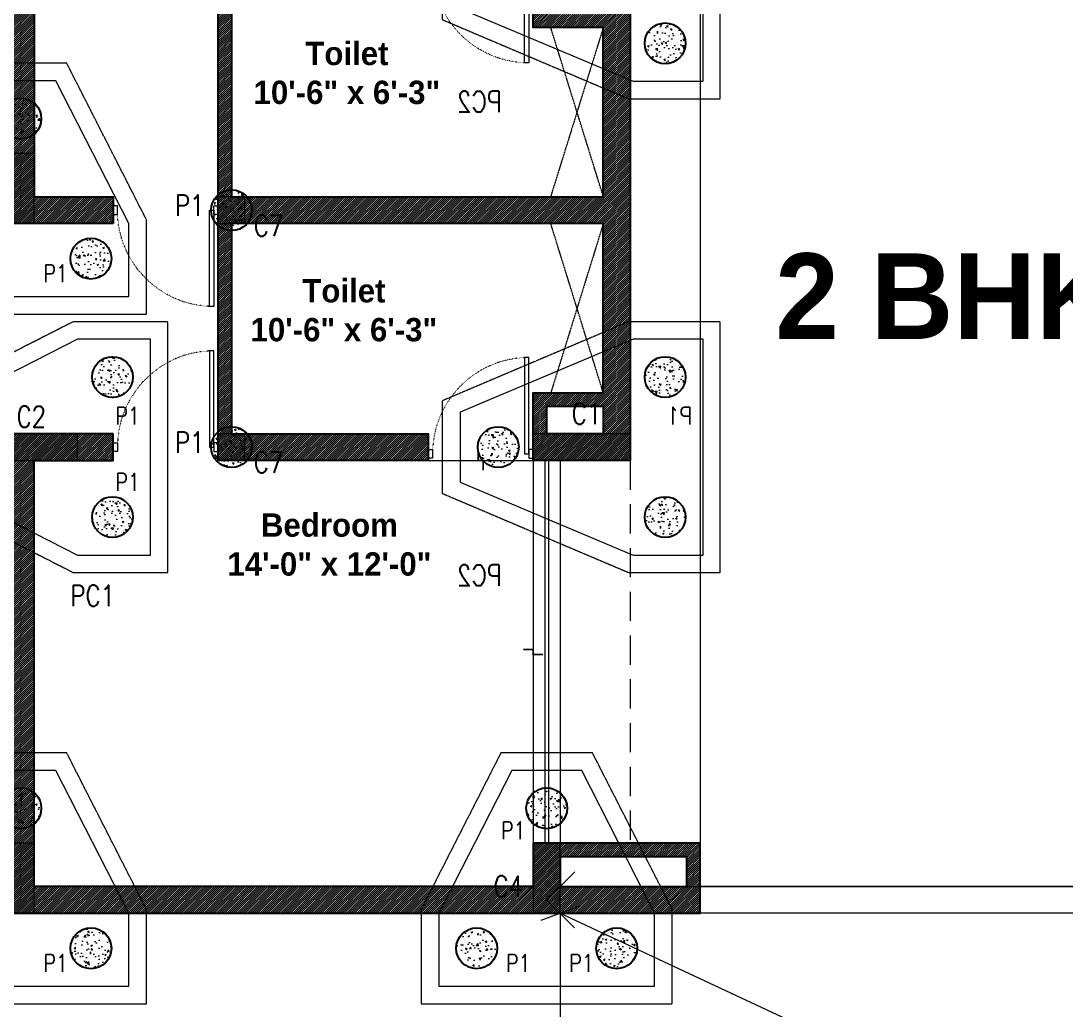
# Model space of a CAD drawing. Header units: metres. Extents: x 5205117 to 5948571, y 646915 to 1143748.
# Drawn here: x 5317197 to 5326152, y 1011531 to 1020008 of the extents above; entities that cross this region are included whole.
import ezdxf

# ---------------------------------------------------------------- set-up
doc = ezdxf.new("R2010")
doc.units = ezdxf.units.M
doc.header["$MEASUREMENT"] = 0
doc.header["$PDMODE"] = 35
doc.header["$PDSIZE"] = 10
for name, pattern in [('DASHED', [0.75, 0.5, -0.25]), ('DOT', [0.25, 0, -0.25]), ('DOT2', [0.125, 0, -0.125]), ('HIDDEN', [0.375, 0.25, -0.125])]:
    doc.linetypes.add(name, pattern=pattern)
doc.layers.get('0').update_dxf_attribs({"color": 1, "linetype": 'DASHED', "lineweight": 30})
for name, color, linetype, lineweight in [('A -Text-1', 245, 'Continuous', 0), ('A -Text-2', 203, 'Continuous', 0), ('A-Cutout Above', 220, 'DASHED', 5), ('A-Door', 3, 'Continuous', 15), ('A-Dotted', 43, 'DASHED', 5), ('A-Elevation 2', 163, 'Continuous', 9), ('A-Floor drop', 7, 'Continuous', 5), ('A-Window', 3, 'Continuous', 15), ('landscape lines', 7, 'Continuous', 0), ('road ht', 8, 'Continuous', 5), ('S-C-0-UP TO F.F', 6, 'Continuous', 20), ('S-FOUND-EXCAVATION', 253, 'HIDDEN', 0), ('S-FOUND-FOOTING', 7, 'Continuous', 15), ('S-PILE', 96, 'Continuous', 30), ('S-TEXT', 7, 'Continuous', 0), ('S-TEXT COL.', 1, 'Continuous', 0), ('S-TEXT PILE', 7, 'Continuous', 0), ('WALL', 7, 'Continuous', 30), ('WALL HATCH', 252, 'Continuous', 0)]:
    doc.layers.add(name, color=color, linetype=linetype, lineweight=lineweight)
doc.layers.add('A-GF', color=8, linetype='Continuous', lineweight=0, transparency=0.5)
doc.styles.add('C-ROOM', font='arial.ttf')
doc.styles.add('CENTURY GOTHIC', font='GOTHIC.TTF')
doc.styles.add('SETU 1', font='romans.shx', dxfattribs={"width": 0.8})
doc.styles.get("Standard").update_dxf_attribs({"font": 'GOTHIC.TTF'})
doc.dimstyles.new('A-DIM 100', dxfattribs={"dimscale": 100, "dimtxt": 2.5, "dimasz": 1.5, "dimexe": 1, "dimexo": 1, "dimgap": 0.5, "dimtad": 1, "dimdec": 0, "dimrnd": 5, "dimzin": 3, "dimdsep": 46, "dimtxsty": 'C-ROOM', "dimblk1": 'ARCHTICK', "dimblk2": 'ARCHTICK', "dimsah": 1, "dimcen": 1.5, "dimdle": 1, "dimclrd": 256, "dimclre": 256, "dimclrt": 256, "dimadec": 0, "dimazin": 0, "dimtfac": 0.6, "dimtdec": 0, "dimtofl": 0, "dimtmove": 1, "dimatfit": 3, "dimfxl": 1, "dimtolj": 1, "dimtzin": 0, "dimlwd": -1, "dimlwe": -1, "dimarcsym": 0})
doc.dimstyles.get("Standard").update_dxf_attribs({"dimtxt": 2, "dimasz": 1, "dimexe": 0, "dimexo": 0, "dimgap": 0.1, "dimtad": 1, "dimdsep": 46, "dimtxsty": 'Standard', "dimblk": 'OBLIQUE', "dimcen": 0.1, "dimclrd": 256, "dimclre": 256, "dimclrt": 256, "dimadec": 0, "dimazin": 0, "dimtfac": 1, "dimtofl": 0, "dimtmove": 1, "dimatfit": 2, "dimldrblk": 'OPEN90', "dimfxl": 1, "dimtolj": 1, "dimtzin": 0, "dimlwd": -1, "dimlwe": -1, "dimarcsym": 0})

# ---------------------------------------------------------------- blocks, each defined once
blk = doc.blocks.new('d 1200')
at = {"layer": 'A-GF', "ltscale": 10}
for points in [[(-50, -5.820766091346741e-11), (-50, 1099.999999999942), (-100, 1099.999999999942), (-100, -5.820766091346741e-11)], [(-1200, -50), (-1200, 49.99999999994179), (-1150, 49.99999999994179), (-1150, -50)], [(0, -50), (0, 49.99999999994179), (-50, 49.99999999994179), (-50, -50)]]:
    blk.add_lwpolyline(points, close=True, dxfattribs=at)
at = {"layer": 'A-GF', "linetype": 'DOT', "ltscale": 2}
blk.add_arc((-50, -5.820766091346741e-11), 1100, 90, 180, dxfattribs=at)
blk = doc.blocks.new('drop')
at = {"layer": 'A-Floor drop', "ltscale": 3, "const_width": 0.01875}
blk.add_lwpolyline([(-0.1124999999983629, 0.02812499999959073), (0, 0.02812499999959073), (0, -0.02812499999959073), (0.1125000000010914, -0.02812499999959073)], dxfattribs=at)
blk = doc.blocks.new('_Oblique')
at = {"color": 0, "linetype": 'ByBlock', "lineweight": -2}
blk.add_line((-0.5, -0.5), (0.5, 0.5), dxfattribs=at)
blk = doc.blocks.new('*D71')
at = {"layer": 'Defpoints', "color": 0, "ltscale": 5, "transparency": 16777216}
for p in [(5321816.837203082, 1012360.07987226), (5332616.874224975, 1007325.266908868), (5332616.874224975, 1007325.266908868)]:
    blk.add_point(p, dxfattribs=at)
at = {"layer": 'road ht', "color": 1, "ltscale": 5, "transparency": 16777216}
blk.add_line((5321816.837203082, 1012360.07987226), (5332616.874224975, 1007325.266908868), dxfattribs=at)
at = {"layer": 'road ht', "color": 1, "ltscale": 5, "transparency": 16777216, "xscale": 250, "yscale": 250, "zscale": 250}
for p, rotation in [((5321816.837203082, 1012360.07987226), 155.0057828626839), ((5332616.874224975, 1007325.266908868), 335.0057828626839)]:
    blk.add_blockref('_Oblique', p, dxfattribs=dict(at, rotation=rotation))
at = {"layer": 'road ht', "color": 1, "ltscale": 5, "transparency": 16777216, "insert": (5327336.770309517, 1010099.898848622), "char_height": 350, "attachment_point": 5, "rotation": 335.0057828626839}
blk.add_mtext('\\A1;11916', dxfattribs=at)
blk = doc.blocks.new('_Open90')
at = {"color": 0, "linetype": 'ByBlock', "lineweight": -2}
for p, q in [((-0.5, 0.5), (0, 0)), ((0, 0), (-1, 0)), ((0, 0), (-0.5, -0.5))]:
    blk.add_line(p, q, dxfattribs=at)
blk = doc.blocks.new('*D93')
at = {"layer": 'Defpoints', "color": 0, "ltscale": 5, "transparency": 16777216}
for p in [(5321816.837203082, 1012590.266908885), (5332616.874224983, 1012590.266908884), (5332616.874224983, 1012590.266908884)]:
    blk.add_point(p, dxfattribs=at)
at = {"layer": 'road ht', "linetype": 'DOT2', "ltscale": 5, "transparency": 16777216}
blk.add_line((5321816.837203082, 1012590.266908885), (5321816.837203082, 1012590.266908884), dxfattribs=at)
at = {"layer": 'road ht', "color": 1, "ltscale": 5, "transparency": 16777216}
blk.add_line((5321816.837203082, 1012590.266908884), (5332616.874224983, 1012590.266908884), dxfattribs=at)
at = {"layer": 'road ht', "color": 1, "ltscale": 5, "transparency": 16777216, "xscale": 250, "yscale": 250, "zscale": 250, "rotation": 180}
blk.add_blockref('_Oblique', (5321816.837203082, 1012590.266908884), dxfattribs=at)
at = {"layer": 'road ht', "color": 1, "ltscale": 5, "transparency": 16777216, "xscale": 250, "yscale": 250, "zscale": 250}
blk.add_blockref('_Oblique', (5332616.874224983, 1012590.266908884), dxfattribs=at)
at = {"layer": 'road ht', "color": 1, "ltscale": 5, "transparency": 16777216, "insert": (5327216.855714032, 1012874.070443894), "char_height": 350, "attachment_point": 5}
blk.add_mtext('\\A1;10800', dxfattribs=at)
blk = doc.blocks.new('*D92')
at = {"layer": 'Defpoints', "color": 0, "ltscale": 5, "transparency": 16777216}
for p in [(5321645.70194624, 1012360.266908886), (5321645.701946239, 1007325.266908868), (5321816.337203087, 1007325.266908868)]:
    blk.add_point(p, dxfattribs=at)
at = {"layer": 'road ht', "linetype": 'DOT2', "ltscale": 5, "transparency": 16777216}
for p, q in [((5321645.70194624, 1012360.266908886), (5321816.337203087, 1012360.266908886)), ((5321645.701946239, 1007325.266908868), (5321816.337203087, 1007325.266908868))]:
    blk.add_line(p, q, dxfattribs=at)
at = {"layer": 'road ht', "color": 1, "ltscale": 5, "transparency": 16777216}
blk.add_line((5321816.337203087, 1012360.266908886), (5321816.337203087, 1007325.266908868), dxfattribs=at)
at = {"layer": 'road ht', "color": 1, "ltscale": 5, "transparency": 16777216, "xscale": 250, "yscale": 250, "zscale": 250}
for p, rotation in [((5321816.337203087, 1012360.266908886), 90), ((5321816.337203087, 1007325.266908868), 270)]:
    blk.add_blockref('_Oblique', p, dxfattribs=dict(at, rotation=rotation))
at = {"layer": 'road ht', "color": 1, "ltscale": 5, "transparency": 16777216, "insert": (5321532.533668077, 1009842.766908875), "char_height": 350, "attachment_point": 5, "rotation": 90}
blk.add_mtext('\\A1;5035', dxfattribs=at)
blk = doc.blocks.new('*D91')
at = {"layer": 'Defpoints', "color": 0, "ltscale": 5, "transparency": 16777216}
for p in [(5299306.837203082, 1011863.863033714), (5321816.337203085, 1011863.863033714), (5321816.337203085, 1011096.608359609)]:
    blk.add_point(p, dxfattribs=at)
at = {"layer": 'road ht', "linetype": 'DOT2', "ltscale": 5, "transparency": 16777216}
for p, q in [((5299306.837203082, 1011863.863033714), (5299306.837203082, 1011096.608359609)), ((5321816.337203085, 1011863.863033714), (5321816.337203085, 1011096.608359609))]:
    blk.add_line(p, q, dxfattribs=at)
at = {"layer": 'road ht', "color": 1, "ltscale": 5, "transparency": 16777216}
blk.add_line((5299306.837203082, 1011096.608359609), (5321816.337203085, 1011096.608359609), dxfattribs=at)
at = {"layer": 'road ht', "color": 1, "ltscale": 5, "transparency": 16777216, "xscale": 250, "yscale": 250, "zscale": 250, "rotation": 180}
blk.add_blockref('_Oblique', (5299306.837203082, 1011096.608359609), dxfattribs=at)
at = {"layer": 'road ht', "color": 1, "ltscale": 5, "transparency": 16777216, "xscale": 250, "yscale": 250, "zscale": 250}
blk.add_blockref('_Oblique', (5321816.337203085, 1011096.608359609), dxfattribs=at)
at = {"layer": 'road ht', "color": 1, "ltscale": 5, "transparency": 16777216, "insert": (5310561.587203084, 1011380.411894619), "char_height": 350, "attachment_point": 5}
blk.add_mtext('\\A1;22510', dxfattribs=at)
blk = doc.blocks.new('P2')
at = {"layer": 'S-PILE', "lineweight": 0}
h = blk.add_hatch(dxfattribs=at)
h.set_pattern_fill('AR-CONC', color=256, scale=20)
h.set_pattern_definition([(49.99999999999999, (0, 0), (143.4520365201507, -12.55042699651902), [15, -165]), (355, (0, 0), (-27.7502667226, 150.4384267400024), [12, -132]), (100.45144446, (11.9543362, -1.0458688), (115.7017693454224, 137.8879981937259), [12.7480384, -140.2284224]), (46.18420000000001, (0, 40), (213.4482661343145, -33.10385615861531), [22.5, -247.5]), (96.63563549, (17.787349, 37.2413386), (186.9323891348457, 194.8237201549101), [19.1220684, -210.342752]), (351.1841639899999, (0, 40), (186.9323890109546, 194.823720053998), [18, -198.0000002]), (21, (20, 30), (119.3814104236923, -80.52377813306776), [15, -165]), (326.0000000000001, (20, 30), (48.66306638431634, 145.0300090093706), [12, -132]), (71.45144474, (29.9484508, 23.2896852), (168.0444753459942, 64.50623056127077), [12.748038, -140.2284224]), (37.50000000000001, (0, 0), (2.431971063458134, 66.5787707662623), [0, -130.4, 0, -134, 0, -132.5]), (7.499999999999999, (0, 0), (52.61390748842972, 78.88234237647205), [0, -76.39999999999999, 0, -127.4, 0, -50.5]), (327.5, (-44.6, 0), (106.7644872344818, -4.510974346875951), [0, -50, 0, -156, 0, -207]), (317.5, (-64.6, 0), (116.6372338684772, 20.02099646646354), [0, -65, 0, -103.6, 0, -147])])
edge = h.paths.add_edge_path()
edge.add_arc((0, 0), 175, 0, 360)
at = {"layer": 'S-PILE'}
blk.add_circle((0, 0), 175, dxfattribs=at)
blk = doc.blocks.new('*D117')
at = {"layer": 'Defpoints', "color": 0, "transparency": 16777216}
for p in [(2619225.548102217, 739698.9506104488), (2617745.411723941, 739073.950597153), (2617895.075212669, 738719.5148060282)]:
    blk.add_point(p, dxfattribs=at)
at = {"layer": 'S-TEXT', "color": 9, "transparency": 16777216}
for p, q in [((2619225.548102217, 739698.9506104488), (2619386.881600535, 739316.8776907439)), ((2617745.411723941, 739073.950597153), (2617906.745222259, 738691.8776774481))]:
    blk.add_line(p, q, dxfattribs=at)
at = {"layer": 'S-TEXT', "transparency": 16777216}
blk.add_line((2619402.848719525, 739356.1848289147), (2617867.438084088, 738707.8447964373), dxfattribs=at)
at = {"layer": 'S-TEXT', "transparency": 16777216, "xscale": 50, "yscale": 50, "zscale": 50}
for p, rotation in [((2619375.211590945, 739344.514819324), 22.89231066599398), ((2617895.075212669, 738719.5148060282), 202.892310665994)]:
    blk.add_blockref('_Oblique', p, dxfattribs=dict(at, rotation=rotation))
at = {"layer": 'S-TEXT', "color": 0, "lineweight": 0, "transparency": 16777216, "insert": (2618609.858381026, 739091.8952579328), "char_height": 120, "attachment_point": 5, "rotation": 22.89231066599398, "style": 'SETU 1'}
blk.add_mtext('\\A1;1605', dxfattribs=at)
blk = doc.blocks.new('*D118')
at = {"layer": 'Defpoints', "color": 0, "transparency": 16777216}
for p in [(2617883.518817583, 741251.0183375492), (2617745.41172394, 740923.9505971528), (2619225.548102216, 740298.9506104486)]:
    blk.add_point(p, dxfattribs=at)
at = {"layer": 'S-TEXT', "color": 9, "transparency": 16777216}
for p, q in [((2617745.41172394, 740923.9505971528), (2617895.188826753, 741278.6554663072)), ((2619225.548102216, 740298.9506104486), (2619375.325205029, 740653.655479603))]:
    blk.add_line(p, q, dxfattribs=at)
at = {"layer": 'S-TEXT', "transparency": 16777216}
blk.add_line((2619391.292324618, 740614.3483416756), (2617855.881688825, 741262.6883467184), dxfattribs=at)
at = {"layer": 'S-TEXT', "transparency": 16777216, "xscale": 50, "yscale": 50, "zscale": 50}
for p, rotation in [((2617883.518817583, 741251.0183375492), 157.1076902076016), ((2619363.655195859, 740626.018350845), 337.1076902076016)]:
    blk.add_blockref('_Oblique', p, dxfattribs=dict(at, rotation=rotation))
at = {"layer": 'S-TEXT', "color": 0, "lineweight": 0, "transparency": 16777216, "insert": (2618648.872026588, 740998.3987898395), "char_height": 120, "attachment_point": 5, "rotation": 337.1076902076016, "style": 'SETU 1'}
blk.add_mtext('\\A1;1605', dxfattribs=at)
blk = doc.blocks.new('*D119')
at = {"layer": 'Defpoints', "color": 0, "transparency": 16777216}
for p in [(2619225.548102218, 740298.9506104487), (2619225.548102218, 739698.950610449), (2619606.246231906, 739698.950610449)]:
    blk.add_point(p, dxfattribs=at)
at = {"layer": 'S-TEXT', "color": 9, "transparency": 16777216}
for p, q in [((2619225.548102218, 740298.9506104487), (2619636.246231906, 740298.9506104487)), ((2619225.548102218, 739698.950610449), (2619636.246231906, 739698.950610449))]:
    blk.add_line(p, q, dxfattribs=at)
at = {"layer": 'S-TEXT', "transparency": 16777216}
blk.add_line((2619606.246231906, 740328.9506104487), (2619606.246231906, 739668.950610449), dxfattribs=at)
at = {"layer": 'S-TEXT', "transparency": 16777216, "xscale": 50, "yscale": 50, "zscale": 50}
for p, rotation in [((2619606.246231906, 740298.9506104487), 90), ((2619606.246231906, 739698.950610449), 270)]:
    blk.add_blockref('_Oblique', p, dxfattribs=dict(at, rotation=rotation))
at = {"layer": 'S-TEXT', "color": 0, "lineweight": 0, "transparency": 16777216, "insert": (2619541.246231905, 739998.950610448), "char_height": 120, "attachment_point": 5, "rotation": 90, "style": 'SETU 1'}
blk.add_mtext('\\A1;600', dxfattribs=at)
blk = doc.blocks.new('*D115')
at = {"layer": 'Defpoints', "color": 0, "transparency": 16777216}
for p in [(2617470.548102218, 740598.9506053021), (2616818.208539154, 739398.9506053021), (2617470.548102218, 739398.9506053021)]:
    blk.add_point(p, dxfattribs=at)
at = {"layer": 'S-TEXT', "transparency": 16777216}
blk.add_line((2616818.208539154, 740628.9506053021), (2616818.208539154, 739368.9506053021), dxfattribs=at)
at = {"layer": 'S-TEXT', "color": 9, "transparency": 16777216}
for p, q in [((2617470.548102218, 740598.9506053021), (2616788.208539154, 740598.9506053021)), ((2617470.548102218, 739398.9506053021), (2616788.208539154, 739398.9506053021))]:
    blk.add_line(p, q, dxfattribs=at)
at = {"layer": 'S-TEXT', "transparency": 16777216, "xscale": 50, "yscale": 50, "zscale": 50}
for p, rotation in [((2616818.208539154, 740598.9506053021), 90), ((2616818.208539154, 739398.9506053021), 270)]:
    blk.add_blockref('_Oblique', p, dxfattribs=dict(at, rotation=rotation))
at = {"layer": 'S-TEXT', "color": 0, "lineweight": 0, "transparency": 16777216, "insert": (2616753.208539153, 739998.9506053013), "char_height": 120, "attachment_point": 5, "rotation": 90, "style": 'SETU 1'}
blk.add_mtext('\\A1;1200', dxfattribs=at)
blk = doc.blocks.new('*D120')
at = {"layer": 'Defpoints', "color": 0, "transparency": 16777216}
for p in [(2617745.411723941, 741263.8063589552), (2617145.411675646, 740923.9505971527), (2617745.411723941, 740923.9505971527)]:
    blk.add_point(p, dxfattribs=at)
at = {"layer": 'S-TEXT', "transparency": 16777216}
blk.add_line((2617115.411675646, 741263.8063589552), (2617775.411723941, 741263.8063589552), dxfattribs=at)
at = {"layer": 'S-TEXT', "color": 9, "transparency": 16777216}
for p, q in [((2617145.411675646, 740923.9505971527), (2617145.411675646, 741293.8063589552)), ((2617745.411723941, 740923.9505971527), (2617745.411723941, 741293.8063589552))]:
    blk.add_line(p, q, dxfattribs=at)
at = {"layer": 'S-TEXT', "transparency": 16777216, "xscale": 50, "yscale": 50, "zscale": 50, "rotation": 180}
blk.add_blockref('_Oblique', (2617145.411675646, 741263.8063589552), dxfattribs=at)
at = {"layer": 'S-TEXT', "transparency": 16777216, "xscale": 50, "yscale": 50, "zscale": 50}
blk.add_blockref('_Oblique', (2617745.411723941, 741263.8063589552), dxfattribs=at)
at = {"layer": 'S-TEXT', "color": 0, "lineweight": 0, "transparency": 16777216, "insert": (2617445.411699793, 741328.8063589552), "char_height": 120, "attachment_point": 5, "style": 'SETU 1'}
blk.add_mtext('\\A1;600', dxfattribs=at)
blk = doc.blocks.new('*D121')
at = {"layer": 'Defpoints', "color": 0, "transparency": 16777216}
for p in [(2617145.411675646, 739073.9505971528), (2617745.411723941, 739073.9505971528), (2617745.411723941, 738706.9804114994)]:
    blk.add_point(p, dxfattribs=at)
at = {"layer": 'S-TEXT', "color": 9, "transparency": 16777216}
for p, q in [((2617145.411675646, 739073.9505971528), (2617145.411675646, 738676.9804114994)), ((2617745.411723941, 739073.9505971528), (2617745.411723941, 738676.9804114994))]:
    blk.add_line(p, q, dxfattribs=at)
at = {"layer": 'S-TEXT', "transparency": 16777216}
blk.add_line((2617115.411675646, 738706.9804114994), (2617775.411723941, 738706.9804114994), dxfattribs=at)
at = {"layer": 'S-TEXT', "transparency": 16777216, "xscale": 50, "yscale": 50, "zscale": 50, "rotation": 180}
blk.add_blockref('_Oblique', (2617145.411675646, 738706.9804114994), dxfattribs=at)
at = {"layer": 'S-TEXT', "transparency": 16777216, "xscale": 50, "yscale": 50, "zscale": 50}
blk.add_blockref('_Oblique', (2617745.411723941, 738706.9804114994), dxfattribs=at)
at = {"layer": 'S-TEXT', "color": 0, "lineweight": 0, "transparency": 16777216, "insert": (2617445.411699793, 738771.9804114994), "char_height": 120, "attachment_point": 5, "style": 'SETU 1'}
blk.add_mtext('\\A1;600', dxfattribs=at)
blk = doc.blocks.new('*D122')
at = {"layer": 'Defpoints', "color": 0, "transparency": 16777216}
for p in [(2617145.411675646, 739998.9505971527), (2618185.548102217, 739998.9506104465), (2617145.411675646, 739648.272931398)]:
    blk.add_point(p, dxfattribs=at)
at = {"layer": 'S-TEXT', "color": 9, "transparency": 16777216}
for p, q in [((2617145.411675646, 739998.9505971527), (2617145.411675646, 739618.272931398)), ((2618185.548102217, 739998.9506104465), (2618185.548102217, 739618.272931398))]:
    blk.add_line(p, q, dxfattribs=at)
at = {"layer": 'S-TEXT', "transparency": 16777216}
blk.add_line((2618215.548102217, 739648.272931398), (2617115.411675646, 739648.272931398), dxfattribs=at)
at = {"layer": 'S-TEXT', "transparency": 16777216, "xscale": 50, "yscale": 50, "zscale": 50, "rotation": 180}
blk.add_blockref('_Oblique', (2617145.411675646, 739648.272931398), dxfattribs=at)
at = {"layer": 'S-TEXT', "transparency": 16777216, "xscale": 50, "yscale": 50, "zscale": 50}
blk.add_blockref('_Oblique', (2618185.548102217, 739648.272931398), dxfattribs=at)
at = {"layer": 'S-TEXT', "color": 0, "lineweight": 0, "transparency": 16777216, "insert": (2617665.479888931, 739713.272931398), "char_height": 120, "attachment_point": 5, "style": 'SETU 1'}
blk.add_mtext('\\A1;1040', dxfattribs=at)
blk = doc.blocks.new('*D123')
at = {"layer": 'Defpoints', "color": 0, "transparency": 16777216}
for p in [(2618185.548102217, 739998.9506104465), (2619225.548102217, 739998.9506104486), (2619225.548102217, 739648.2729313982)]:
    blk.add_point(p, dxfattribs=at)
at = {"layer": 'S-TEXT', "color": 9, "transparency": 16777216}
for p, q in [((2618185.548102217, 739998.9506104465), (2618185.548102217, 739618.2729313982)), ((2619225.548102217, 739998.9506104486), (2619225.548102217, 739618.2729313982))]:
    blk.add_line(p, q, dxfattribs=at)
at = {"layer": 'S-TEXT', "transparency": 16777216}
blk.add_line((2618155.548102217, 739648.2729313982), (2619255.548102217, 739648.2729313982), dxfattribs=at)
at = {"layer": 'S-TEXT', "transparency": 16777216, "xscale": 50, "yscale": 50, "zscale": 50, "rotation": 180}
blk.add_blockref('_Oblique', (2618185.548102217, 739648.2729313982), dxfattribs=at)
at = {"layer": 'S-TEXT', "transparency": 16777216, "xscale": 50, "yscale": 50, "zscale": 50}
blk.add_blockref('_Oblique', (2619225.548102217, 739648.2729313982), dxfattribs=at)
at = {"layer": 'S-TEXT', "color": 0, "lineweight": 0, "transparency": 16777216, "insert": (2618705.548102217, 739713.2729313982), "char_height": 120, "attachment_point": 5, "style": 'SETU 1'}
blk.add_mtext('\\A1;1040', dxfattribs=at)
blk = doc.blocks.new('*D124')
at = {"layer": 'Defpoints', "color": 0, "transparency": 16777216}
for p in [(2616793.208539157, 740923.9505971529), (2617445.548102218, 740923.9505971529), (2617470.548102218, 740598.9506053021)]:
    blk.add_point(p, dxfattribs=at)
at = {"layer": 'S-TEXT', "color": 9, "transparency": 16777216}
for p, q in [((2617445.548102218, 740923.9505971529), (2616763.208539157, 740923.9505971529)), ((2617470.548102218, 740598.9506053021), (2616763.208539157, 740598.9506053021))]:
    blk.add_line(p, q, dxfattribs=at)
at = {"layer": 'S-TEXT', "transparency": 16777216}
blk.add_line((2616793.208539157, 740568.9506053021), (2616793.208539157, 740953.9505971529), dxfattribs=at)
at = {"layer": 'S-TEXT', "transparency": 16777216, "xscale": 50, "yscale": 50, "zscale": 50}
for p, rotation in [((2616793.208539157, 740923.9505971529), 90), ((2616793.208539157, 740598.9506053021), 270)]:
    blk.add_blockref('_Oblique', p, dxfattribs=dict(at, rotation=rotation))
at = {"layer": 'S-TEXT', "color": 0, "lineweight": 0, "transparency": 16777216, "insert": (2616728.208539156, 740761.4506012268), "char_height": 120, "attachment_point": 5, "rotation": 90, "style": 'SETU 1'}
blk.add_mtext('\\A1;325', dxfattribs=at)
blk = doc.blocks.new('*D116')
at = {"layer": 'Defpoints', "color": 0, "transparency": 16777216}
for p in [(2617470.548102218, 739398.950615596), (2616818.20853916, 739073.9506237452), (2617470.548102218, 739073.9506237452)]:
    blk.add_point(p, dxfattribs=at)
at = {"layer": 'S-TEXT', "color": 9, "transparency": 16777216}
for p, q in [((2617470.548102218, 739398.950615596), (2616788.20853916, 739398.950615596)), ((2617470.548102218, 739073.9506237452), (2616788.20853916, 739073.9506237452))]:
    blk.add_line(p, q, dxfattribs=at)
at = {"layer": 'S-TEXT', "transparency": 16777216}
blk.add_line((2616818.20853916, 739428.950615596), (2616818.20853916, 739043.9506237452), dxfattribs=at)
at = {"layer": 'S-TEXT', "transparency": 16777216, "xscale": 50, "yscale": 50, "zscale": 50}
for p, rotation in [((2616818.20853916, 739398.950615596), 90), ((2616818.20853916, 739073.9506237452), 270)]:
    blk.add_blockref('_Oblique', p, dxfattribs=dict(at, rotation=rotation))
at = {"layer": 'S-TEXT', "color": 0, "lineweight": 0, "transparency": 16777216, "insert": (2616753.208539159, 739236.4506196697), "char_height": 120, "attachment_point": 5, "rotation": 90, "style": 'SETU 1'}
blk.add_mtext('\\A1;325', dxfattribs=at)
blk = doc.blocks.new('*D125')
at = {"layer": 'Defpoints', "color": 0, "transparency": 16777216}
for p in [(2619225.548102217, 740298.9506104487), (2618900.548102217, 739998.9506104485), (2619225.548102217, 739998.9506104486)]:
    blk.add_point(p, dxfattribs=at)
at = {"layer": 'S-TEXT', "transparency": 16777216}
blk.add_line((2618870.548102217, 740298.9506104487), (2619255.548102217, 740298.9506104487), dxfattribs=at)
at = {"layer": 'S-TEXT', "color": 9, "transparency": 16777216}
for p, q in [((2618900.548102217, 739998.9506104485), (2618900.548102217, 740328.9506104487)), ((2619225.548102217, 739998.9506104486), (2619225.548102217, 740328.9506104487))]:
    blk.add_line(p, q, dxfattribs=at)
at = {"layer": 'S-TEXT', "transparency": 16777216, "xscale": 50, "yscale": 50, "zscale": 50, "rotation": 180}
blk.add_blockref('_Oblique', (2618900.548102217, 740298.9506104487), dxfattribs=at)
at = {"layer": 'S-TEXT', "transparency": 16777216, "xscale": 50, "yscale": 50, "zscale": 50}
blk.add_blockref('_Oblique', (2619225.548102217, 740298.9506104487), dxfattribs=at)
at = {"layer": 'S-TEXT', "color": 0, "lineweight": 0, "transparency": 16777216, "insert": (2619063.048102217, 740363.9506104487), "char_height": 120, "attachment_point": 5, "style": 'SETU 1'}
blk.add_mtext('\\A1;325', dxfattribs=at)
blk = doc.blocks.new('A$C31639303')
at = {"layer": 'S-FOUND-EXCAVATION'}
blk.add_lwpolyline([(1194.642301967368, -511.4351890395628), (-402.8902843333781, -1190.000013267505), (-1185.494124603923, -1190.000013267505), (-1185.494124603923, 959.9999867323786), (-402.8902856479399, 959.9999867323786), (1194.642301967368, 281.4351908703102)], close=True, dxfattribs=at)
at = {"layer": 'S-FOUND-FOOTING', "color": 202}
blk.add_lwpolyline([(1040, -414.9999999977881), (-440.1363782761618, -1040.000013293698), (-1040.136426571291, -1040.000013293698), (-1040.136426571291, 809.9999867061852), (-440.1363782761618, 809.9999867061852), (1040, 185.0000000019791), (1040, -414.9999999977881)], dxfattribs=at)
at = {"layer": 'S-PILE', "xscale": -1, "rotation": 270}
for p in [(-715, 484.9999948553741), (715, -114.9999999980209), (-714.9999999995343, -715.0000051446259)]:
    blk.add_blockref('P2', p, dxfattribs=at)
at = {"layer": 'S-TEXT COL.', "color": 7, "style": 'SETU 1', "width": 0.8}
blk.add_text('PC2', height=180, dxfattribs=at).set_placement((685.4083041423, -1305.128703824244))
at = {"layer": 'S-TEXT PILE', "style": 'SETU 1', "width": 0.8}
blk.add_text('P1', height=150, dxfattribs=at).set_placement((-945.680108198896, 78.50494496407919))
at = {"layer": 'S-TEXT', "lineweight": 0}
for p1, p2, distance, picture, middle in [((-1040.136426571291, 809.9999867061852), (-440.1363782761618, 809.9999867061852), 339.8557618025229, '*D120', (-740.1364024234936, 1214.855748508708)), ((1040, 185.0000000019791), (-440.1363782761618, 809.9999867061852), -355.03081010304993, '*D118', (463.3239243710414, 884.448179392959)), ((-715, 484.9999948553741), (-714.9999999995343, -715.0000051446259), -652.3395630633456, '*D115', (-1432.339563063346, -115.000005145208)), ((1040, 185.0000000019791), (1040, -414.9999999977881), 380.69812968885503, '*D119', (1355.69812968839, -114.9999999984866)), ((1040, -414.9999999977881), (-440.1363782761618, -1040.000013293698), 384.73872938443367, '*D117', (424.3102788096294, -1022.055352513678)), ((-1040.136426571291, -1040.000013293698), (-440.1363782761618, -1040.000013293698), -366.97018565342296, '*D121', (-740.1364024234936, -1341.970198947121))]:
    dim = blk.add_aligned_dim(p1=p1, p2=p2, distance=distance, dimstyle='A-DIM 100', override={"dimtxt": 1.2, "dimasz": 0.5, "dimexe": 0.3, "dimexo": 0, "dimgap": 0.05, "dimtxsty": 'SETU 1', "dimblk1": 'Oblique', "dimblk2": 'Oblique', "dimdle": 0.3, "dimclre": 9, "dimclrt": 0}, dxfattribs=at)
    dim.commit()
    dim.dimension.update_dxf_attribs({"geometry": picture, "text_midpoint": middle, "insert": (-2618185.548102217, -740113.9506104465)})
for base, p1, p2, angle, picture, middle in [((-1392.339563060086, 809.999986706418), (-715, 484.9999948553741), (-740, 809.9999867061852), 90, '*D124', (-1457.339563060552, 647.4999907802558)), ((-1367.339563057292, -1039.999986701296), (-715, -714.9999948507175), (-715, -1039.999986701529), 270, '*D116', (-1432.339563057758, -877.4999907767633))]:
    dim = blk.add_linear_dim(base=base, p1=p1, p2=p2, angle=angle, dimstyle='A-DIM 100', override={"dimtxt": 1.2, "dimasz": 0.5, "dimexe": 0.3, "dimexo": 0, "dimgap": 0.05, "dimtxsty": 'SETU 1', "dimblk1": 'Oblique', "dimblk2": 'Oblique', "dimdle": 0.3, "dimclre": 9, "dimclrt": 0}, dxfattribs=at)
    dim.commit()
    dim.dimension.update_dxf_attribs({"geometry": picture, "text_midpoint": middle, "insert": (-2618185.548102217, -740113.9506104465)})
for base, p1, p2, picture, middle in [((1040, 185.0000000022119), (715, -114.9999999980209), (1040, -114.9999999979045), '*D125', (877.5, 250.0000000022119)), ((-1040.136426571291, -465.6776790485019), (0, -115), (-1040.136426571291, -115.0000132938148), '*D122', (-520.0682132858783, -400.6776790485019)), ((1040, -465.6776790482691), (0, -115), (1040, -114.9999999979045), '*D123', (520, -400.6776790482691))]:
    dim = blk.add_linear_dim(base=base, p1=p1, p2=p2, dimstyle='A-DIM 100', override={"dimtxt": 1.2, "dimasz": 0.5, "dimexe": 0.3, "dimexo": 0, "dimgap": 0.05, "dimtxsty": 'SETU 1', "dimblk1": 'Oblique', "dimblk2": 'Oblique', "dimdle": 0.3, "dimclre": 9, "dimclrt": 0}, dxfattribs=at)
    dim.commit()
    dim.dimension.update_dxf_attribs({"geometry": picture, "text_midpoint": middle, "insert": (-2618185.548102217, -740113.9506104465)})
blk = doc.blocks.new('fghfgfccf')
at = {"layer": 'S-C-0-UP TO F.F'}
h = blk.add_hatch(color=5, dxfattribs=at)
h.dxf.hatch_style = 1
h.paths.add_polyline_path([(5249839.205102915, 1010378.544931922), (5250069.205102915, 1010378.544931922), (5250069.205102915, 1009778.544928107), (5249839.205102915, 1009778.544928107)])
h = blk.add_hatch(color=5, dxfattribs=at)
h.dxf.hatch_style = 1
h.paths.add_polyline_path([(5251644.205102915, 1010008.544935737), (5251874.205102915, 1010008.544935737), (5251874.205102915, 1009778.544928107), (5251644.205102915, 1009778.544928107)])
h = blk.add_hatch(color=5, dxfattribs=at)
h.dxf.hatch_style = 1
h.paths.add_polyline_path([(5250439.205087656, 1007978.544935737), (5250439.205087656, 1007748.544935737), (5249839.205087656, 1007748.544935737), (5249839.205087656, 1007978.544935737)])
h = blk.add_hatch(color=5, dxfattribs=at)
h.dxf.hatch_style = 1
h.paths.add_polyline_path([(5251644.205102915, 1007978.544935737), (5251874.205102915, 1007978.544935737), (5251874.205102915, 1007748.544935737), (5251644.205102915, 1007748.544935737)])
h = blk.add_hatch(color=5, dxfattribs=at)
h.dxf.hatch_style = 1
h.paths.add_polyline_path([(5255174.205102915, 1007978.544935737), (5255174.205102915, 1007748.544935737), (5254344.205102915, 1007748.544935737), (5254344.205102915, 1007978.544935737)])
h = blk.add_hatch(color=5, dxfattribs=at)
h.dxf.hatch_style = 1
h.paths.add_polyline_path([(5249839.205102915, 1004468.544935737), (5250069.205102915, 1004468.544935737), (5250069.205102915, 1003868.544931922), (5249839.205102915, 1003868.544931922)])
h = blk.add_hatch(color=5, dxfattribs=at)
h.dxf.hatch_style = 1
h.paths.add_polyline_path([(5254344.205102915, 1004468.544931922), (5254574.205102915, 1004468.544931922), (5254574.205102915, 1003868.544928107), (5254344.205102915, 1003868.544928107)])
at = {"layer": 'S-C-0-UP TO F.F', "color": 5}
for points in [[(5250069.205102915, 1010378.544931922), (5249839.205102915, 1010378.544931922), (5249839.205102915, 1009778.544928107), (5250069.205102915, 1009778.544928107)], [(5251874.205102915, 1010008.544935737), (5251644.205102915, 1010008.544935737), (5251644.205102915, 1009778.544928107), (5251874.205102915, 1009778.544928107)], [(5250439.205087656, 1007748.544935737), (5250439.205087656, 1007978.544935737), (5249839.205087656, 1007978.544935737), (5249839.205087656, 1007748.544935737)], [(5251874.205102915, 1007978.544935737), (5251644.205102915, 1007978.544935737), (5251644.205102915, 1007748.544935737), (5251874.205102915, 1007748.544935737)], [(5255174.205102915, 1007748.544935737), (5255174.205102915, 1007978.544935737), (5254344.205102915, 1007978.544935737), (5254344.205102915, 1007748.544935737)], [(5250069.205102915, 1004468.544935737), (5249839.205102915, 1004468.544935737), (5249839.205102915, 1003868.544931922), (5250069.205102915, 1003868.544931922)], [(5254574.205102915, 1004468.544931922), (5254344.205102915, 1004468.544931922), (5254344.205102915, 1003868.544928107), (5254574.205102915, 1003868.544928107)]]:
    blk.add_lwpolyline(points, close=True, dxfattribs=at)
at = {"layer": 'S-FOUND-EXCAVATION'}
for points in [[(5251029.205078574, 1009003.544879184), (5251029.205078574, 1009813.955124677), (5250346.910189433, 1011153.544879184), (5249561.499996145, 1011153.544879184), (5248879.205078574, 1009813.955126081), (5248879.205078574, 1009003.544879184)], [(5251214.205188559, 1008938.544923698), (5250403.794943066, 1008938.544923698), (5249064.205188559, 1008256.250034556), (5249064.205188559, 1007470.839841268), (5250403.794941663, 1006788.544923698), (5251214.205188559, 1006788.544923698)], [(5251029.205089619, 1003093.504899878), (5251029.205089619, 1003903.915145371), (5250346.910200479, 1005243.504899878), (5249561.50000719, 1005243.504899878), (5248879.205089619, 1003903.915146774), (5248879.205089619, 1003093.504899878)], [(5255534.205078574, 1003093.544879184), (5255534.205078574, 1003903.955124677), (5254851.910189433, 1005243.544879184), (5254066.499996145, 1005243.544879184), (5253384.205078574, 1003903.955126081), (5253384.205078574, 1003093.544879184)]]:
    blk.add_lwpolyline(points, close=True, dxfattribs=at)
at = {"layer": 'S-FOUND-FOOTING', "color": 1}
for points in [[(5250879.205078574, 1009153.544879184), (5250879.205078574, 1009778.544927479), (5250254.20509187, 1011003.544879184), (5249654.20509187, 1011003.544879184), (5249029.205078574, 1009778.544927479), (5249029.205078574, 1009153.544879184), (5250879.205078574, 1009153.544879184)], [(5251064.205188559, 1008788.544923698), (5250439.205140265, 1008788.544923698), (5249214.205188559, 1008163.544936994), (5249214.205188559, 1007563.544936994), (5250439.205140265, 1006938.544923698), (5251064.205188559, 1006938.544923698), (5251064.205188559, 1008788.544923698)], [(5250879.205089619, 1003243.504899878), (5250879.205089619, 1003868.504948173), (5250254.205102915, 1005093.504899878), (5249654.205102915, 1005093.504899878), (5249029.205089619, 1003868.504948173), (5249029.205089619, 1003243.504899878), (5250879.205089619, 1003243.504899878)], [(5255384.205078574, 1003243.544879184), (5255384.205078574, 1003868.544927479), (5254759.20509187, 1005093.544879184), (5254159.20509187, 1005093.544879184), (5253534.205078574, 1003868.544927479), (5253534.205078574, 1003243.544879184), (5255384.205078574, 1003243.544879184)]]:
    blk.add_lwpolyline(points, dxfattribs=at)
at = {"xscale": -1}
for p in [(5254759.205102915, 1012038.544935737), (5254759.20511396, 1007978.544935737)]:
    blk.add_blockref('A$C31639303', p, dxfattribs=at)
at = {"layer": 'S-PILE'}
for p in [(5249954.20509187, 1010678.544927479), (5250554.205086723, 1009478.681305755), (5249954.205102915, 1004768.504948173), (5254459.20509187, 1004768.544927479), (5250554.205097768, 1003568.641326449), (5253859.205086723, 1003568.681305756), (5255059.205086723, 1003568.681305755)]:
    blk.add_blockref('P2', p, dxfattribs=at)
at = {"layer": 'S-PILE', "rotation": 90.00000000000001}
for p in [(5251759.204338988, 1009893.545146131), (5250739.068761988, 1008463.544931847), (5251759.205104122, 1007863.544935628), (5250739.068761988, 1007263.544931847)]:
    blk.add_blockref('P2', p, dxfattribs=at)
at = {"layer": 'S-TEXT COL.', "color": 1, "true_color": 0xe61414, "style": 'SETU 1', "width": 0.8}
for s, p in [('C7', (5251949.494877799, 1009672.266945118)), ('C2', (5249916.922253058, 1008034.306312338)), ('C1', (5254673.747731583, 1008060.854065698)), ('C7', (5251949.495642933, 1007642.266734615)), ('C4', (5254003.43045787, 1004008.855221995))]:
    blk.add_text(s, height=180, dxfattribs=at).set_placement(p)
at = {"layer": 'S-TEXT COL.', "color": 7, "style": 'SETU 1', "width": 0.8}
blk.add_text('PC1', height=180, dxfattribs=at).set_placement((5250377.707826974, 1006499.413815827))
at = {"layer": 'S-TEXT PILE', "style": 'SETU 1', "width": 0.8}
for height, p in [(180, (5251272.967046336, 1009845.685644199)), (150, (5250147.404141237, 1009276.708407353)), (150, (5250764.034584472, 1008057.049881955)), (180, (5251272.96781147, 1007815.685433696)), (150, (5250764.034584472, 1007490.03996544)), (150, (5254067.823582088, 1004502.610311377)), (150, (5250147.404152282, 1003366.668428047)), (150, (5254110.421389857, 1003366.708407353)), (150, (5254652.404141237, 1003366.708407353))]:
    blk.add_text('P1', height=height, dxfattribs=at).set_placement(p)

msp = doc.modelspace()

# ---------------------------------------------------------------- hatches: boundary and pattern name
at = {"layer": 'WALL HATCH', "ltscale": 10}
h = msp.add_hatch(dxfattribs=at)
h.set_pattern_fill('ANSI31', color=256, scale=100, angle=180)
h.set_pattern_definition([(225, (2847344.693941204, -165161.4239915589), (8.83883476483184, -8.838834764831851), [])])
h.paths.add_polyline_path([(5321701.837203078, 1016470.266908886), (5321701.837203078, 1016705.266908946), (5322186.837203078, 1016705.266908946), (5322186.837203078, 1016470.266908886)], flags=16)
h.paths.add_polyline_path([(5321701.837203078, 1020300.266908886), (5321701.837203078, 1020065.266908886), (5322186.837203078, 1020065.266908886), (5322186.837203078, 1020300.266908886)], flags=16)
h.paths.add_polyline_path([(5321586.837203078, 1016240.266908886), (5321586.837203078, 1016820.266908886), (5322186.837203078, 1016820.266908886), (5322186.837203078, 1018270.266908886), (5319001.837203078, 1018270.266908886), (5319001.837203078, 1016470.266908886), (5320686.837203078, 1016470.266908886), (5320686.837203078, 1016240.266908886), (5318886.837203078, 1016240.266908886), (5318886.837203078, 1020530.266908886), (5320686.837203078, 1020530.266908886), (5320686.837203078, 1020300.266908886), (5319001.837203078, 1020300.266908886), (5319001.837203078, 1018500.266908886), (5322186.837203078, 1018500.266908886), (5322186.837203078, 1019950.266908946), (5321586.837203078, 1019950.266908946), (5321586.837203078, 1020530.266908886), (5322416.837203078, 1020530.266908886), (5322416.837203078, 1016240.266908886)])
h.paths.add_polyline_path([(5307101.837203078, 1021670.266908886), (5308026.837203078, 1021670.266908886), (5308026.837203078, 1021440.266908886), (5307101.837203078, 1021440.266908886), (5307101.837203078, 1019615.266908886), (5308026.837203078, 1019615.266908886), (5308026.837203078, 1019500.266908886), (5307101.837203078, 1019500.266908886), (5307101.837203078, 1018500.266908886), (5307726.837203078, 1018500.266908886), (5307726.837203078, 1018270.266908886), (5306871.837203078, 1018270.266908886), (5306871.837203078, 1022885.266908946), (5307101.837203078, 1022885.266908946)], flags=17)
h.paths.add_polyline_path([(5299676.837203078, 1015985.033088686), (5299676.837203078, 1016240.266908886), (5299191.837203078, 1016240.266908886), (5299191.837203078, 1015985.033088686)], flags=16)
h.paths.add_polyline_path([(5307101.837203078, 1023810.266908886), (5307101.837203078, 1024180.266908886), (5308926.837203078, 1024180.266908886), (5308926.837203078, 1018270.266908886), (5309156.837203078, 1018270.266908886), (5309156.837203078, 1024410.266908886), (5306871.837203078, 1024410.266908886), (5306871.837203078, 1023810.266908886)])
h.paths.add_polyline_path([(5304201.837203078, 1014205.266908946), (5303576.837203078, 1014205.266908946), (5303576.837203078, 1016240.266908886), (5305101.837203078, 1016240.266908886), (5305101.837203078, 1014090.266908886), (5305216.837203555, 1014090.266908886), (5305216.837203555, 1016240.266908886), (5309156.837203078, 1016240.266908886), (5309156.837203078, 1016470.266908886), (5299076.837203078, 1016470.266908886), (5299076.837203078, 1015870.033088686), (5299906.837203078, 1015870.033088686), (5299906.837203078, 1016240.266908886), (5303461.837203078, 1016240.266908886), (5303461.837203078, 1014090.266908886), (5304201.837203078, 1014090.266908886)])
h.paths.add_polyline_path([(5299676.837203078, 1014205.017657222), (5299676.837203078, 1012959.980065109), (5299076.837203078, 1012959.881998898), (5299076.837203078, 1012360.266908886), (5301546.837203078, 1012360.266908886), (5301546.837203078, 1013190.266908886), (5301431.837203078, 1013190.266908886), (5301431.837203078, 1012590.266908886), (5299906.837203078, 1012590.017657222), (5299906.837203078, 1014090.017657222), (5302561.837203078, 1014090.266908886), (5302561.837203078, 1014205.266908946), (5299676.837203078, 1014205.07334465)])
h.paths.add_polyline_path([(5299676.837203078, 1012590.266908886), (5299191.837203078, 1012590.266908886), (5299191.837203078, 1012844.881998839), (5299676.837203078, 1012844.881998839)], flags=16)
h.paths.add_polyline_path([(5305331.837203078, 1018870.266908886), (5301356.837203078, 1018870.266908886), (5301356.837203078, 1018270.266908886), (5305331.837203078, 1018270.266908886)])
h.paths.add_polyline_path([(5305101.837197833, 1018640.266908946), (5301586.837203078, 1018640.266908946), (5301586.837203078, 1018385.266908946), (5305101.837203078, 1018385.266908946)], flags=16)
h.paths.add_polyline_path([(5302446.837203078, 1013190.266908886), (5302446.837203078, 1012360.266908886), (5306031.837203078, 1012360.266908886), (5306031.837203078, 1013190.266908886), (5305101.837203078, 1013190.266908886), (5305101.837203078, 1012590.266908886), (5302561.837203078, 1012590.266908886), (5302561.837203078, 1013190.266908886)])
h.paths.add_polyline_path([(5305331.837203078, 1012475.266908886), (5305916.837203078, 1012475.266908886), (5305916.837203078, 1012960.266908886), (5305331.837203078, 1012960.266908886)], flags=16)
h.paths.add_polyline_path([(5309156.837203078, 1013190.266908886), (5308556.837203078, 1013190.266908886), (5308556.837203078, 1012360.266908886), (5309156.837203078, 1012360.266908886)])
h.paths.add_polyline_path([(5308671.837203078, 1012475.266908886), (5308926.837203078, 1012475.266908886), (5308926.837203078, 1012960.266908886), (5308671.837203078, 1012960.266908886)], flags=16)
h.paths.add_polyline_path([(5321816.837203078, 1023925.266908886), (5321816.837203078, 1024180.266908886), (5322901.837203078, 1024180.266908886), (5322901.837203078, 1023925.266908886)], flags=16)
h.paths.add_polyline_path([(5317986.837203555, 1018270.266908886), (5317081.837203078, 1018270.266908886), (5317081.837203078, 1024410.266908886), (5323016.837203078, 1024410.266908886), (5323016.837203078, 1023810.266908886), (5321586.837203078, 1023810.266908886), (5321586.837203078, 1024180.266908886), (5317311.837203078, 1024180.266908886), (5317311.837203078, 1020530.266908886), (5317986.837203555, 1020530.266908886), (5317986.837203555, 1020300.266908886), (5317311.837203078, 1020300.266908886), (5317311.837203078, 1018500.266908886), (5317986.837203555, 1018500.266908886)])
h.paths.add_polyline_path([(5321816.837203078, 1012845.266908886), (5321816.837203078, 1012590.266908886), (5322901.837203078, 1012590.266908886), (5322901.837203078, 1012845.266908886)], flags=16)
h.paths.add_polyline_path([(5317986.837203555, 1016470.266908886), (5317081.837203078, 1016470.266908886), (5317081.837203078, 1012360.266908886), (5323016.837203078, 1012360.266908886), (5323016.837203078, 1012960.266908886), (5321586.837203078, 1012960.266908886), (5321586.837203078, 1012590.266908886), (5317311.837203078, 1012590.266908886), (5317311.837203078, 1016240.266908886), (5317986.837203555, 1016240.266908886)])

# ---------------------------------------------------------------- linework, layer by layer
at = {"layer": 'A-Cutout Above', "ltscale": 5}
for p, q in [((5322187.481727652, 1018501.547026994), (5321736.837203555, 1019950.266908946)), ((5322186.837203078, 1019950.266908946), (5321736.837203555, 1018504.891124966)), ((5322186.837203078, 1018270.266908886), (5321736.837203555, 1016820.266908886)), ((5322186.837203078, 1016820.266908886), (5321736.837203555, 1018270.266908886))]:
    msp.add_line(p, q, dxfattribs=at)
at = {"layer": 'A-Dotted', "ltscale": 500}
msp.add_line((5322416.837203078, 1016240.266908886), (5322416.837203078, 1012960.266908886), dxfattribs=at)
at = {"layer": 'A-Elevation 2', "ltscale": 5}
for p, q in [((5323016.837203078, 1023810.266908886), (5323016.837203078, 1012960.266908886)), ((5321586.837203078, 1016240.266908886), (5321586.837203078, 1012960.266908886)), ((5321816.837203078, 1016240.266908886), (5321816.837203078, 1012960.266908886))]:
    msp.add_line(p, q, dxfattribs=at)
at = {"layer": 'A-Floor drop', "ltscale": 5}
msp.add_line((5320686.837203078, 1016240.266908886), (5321586.837203078, 1016240.266908886), dxfattribs=at)
at = {"layer": 'A-Window', "ltscale": 5}
for p, q in [((5321686.837203078, 1016240.266908886), (5321686.837203078, 1012960.266908886)), ((5321716.837203555, 1016240.266908886), (5321716.837203555, 1012960.266908886))]:
    msp.add_line(p, q, dxfattribs=at)
at = {"layer": 'landscape lines', "ltscale": 0.01}
for p, q in [((5332616.874224983, 1012590.266908885), (5323016.837203078, 1012590.266908886)), ((5332616.874224983, 1012360.266908885), (5323016.837203078, 1012360.266908886))]:
    msp.add_line(p, q, dxfattribs=at)
at = {"layer": 'WALL'}
for points in [[(5317986.837203555, 1018270.266908886), (5317081.837203078, 1018270.266908886), (5317081.837203078, 1024410.266908886), (5323016.837203078, 1024410.266908886), (5323016.837203078, 1023810.266908886), (5321586.837203078, 1023810.266908886), (5321586.837203078, 1024180.266908886), (5317311.837203078, 1024180.266908886), (5317311.837203078, 1020530.266908886), (5317986.837203555, 1020530.266908886), (5317986.837203555, 1020300.266908886), (5317311.837203078, 1020300.266908886), (5317311.837203078, 1018500.266908886), (5317986.837203555, 1018500.266908886)], [(5321586.837203078, 1016240.266908886), (5321586.837203078, 1016820.266908886), (5322186.837203078, 1016820.266908886), (5322186.837203078, 1018270.266908886), (5319001.837203078, 1018270.266908886), (5319001.837203078, 1016470.266908886), (5320686.837203078, 1016470.266908886), (5320686.837203078, 1016240.266908886), (5318886.837203078, 1016240.266908886), (5318886.837203078, 1020530.266908886), (5320686.837203078, 1020530.266908886), (5320686.837203078, 1020300.266908886), (5319001.837203078, 1020300.266908886), (5319001.837203078, 1018500.266908886), (5322186.837203078, 1018500.266908886), (5322186.837203078, 1019950.266908946), (5321586.837203078, 1019950.266908946), (5321586.837203078, 1020530.266908886), (5322416.837203078, 1020530.266908886), (5322416.837203078, 1016240.266908886)], [(5321701.837203078, 1016470.266908886), (5321701.837203078, 1016705.266908946), (5322186.837203078, 1016705.266908946), (5322186.837203078, 1016470.266908886)], [(5317986.837203555, 1016470.266908886), (5317081.837203078, 1016470.266908886), (5317081.837203078, 1012360.266908886), (5323016.837203078, 1012360.266908886), (5323016.837203078, 1012960.266908886), (5321586.837203078, 1012960.266908886), (5321586.837203078, 1012590.266908886), (5317311.837203078, 1012590.266908886), (5317311.837203078, 1016240.266908886), (5317986.837203555, 1016240.266908886)], [(5321816.837203078, 1012845.266908886), (5321816.837203078, 1012590.266908886), (5322901.837203078, 1012590.266908886), (5322901.837203078, 1012845.266908886)]]:
    msp.add_lwpolyline(points, close=True, dxfattribs=at)

# ---------------------------------------------------------------- block references
at = {"layer": 'A-Door', "extrusion": (0, 0, -1), "xscale": 0.7500000000000082, "yscale": 0.7500000000000082, "zscale": -0.7500000735137404, "rotation": 180}
for p in [(-5321586.837203078, 1020472.766908886), (-5318886.837203078, 1018385.266908946)]:
    msp.add_blockref('d 1200', p, dxfattribs=at)
at = {"layer": 'A-Door', "extrusion": (0, 0, -1), "xscale": -0.7500000000000082, "yscale": 0.7500000000000082, "zscale": -0.7500000735137404}
for p in [(-5318886.837203078, 1016355.266908886), (-5321586.837203078, 1016297.766908886)]:
    msp.add_blockref('d 1200', p, dxfattribs=at)
at = {"layer": 'A-Floor drop', "ltscale": 6, "xscale": -750.0000000000043, "yscale": 750.0000000000043, "zscale": 750.0000000000043, "rotation": 270}
msp.add_blockref('drop', (5321136.837203078, 1016240.266908886), dxfattribs=at)
at = {"layer": 'A-Floor drop', "ltscale": 6, "xscale": 750, "yscale": 750, "zscale": 750}
msp.add_blockref('drop', (5321586.837203078, 1014600.266908886), dxfattribs=at)
at = {"layer": 'road ht'}
msp.add_blockref('fghfgfccf', (67242.63210016303, 8491.7219807785), dxfattribs=at)

# ---------------------------------------------------------------- texts
at = {"layer": 'A -Text-1', "char_height": 200, "width": 5030.203356218762, "attachment_point": 5, "style": 'CENTURY GOTHIC'}
for s, insert in [('\\pxqc;{\\fCentury Gothic|b1|i0|c0|p34;Toilet\\P10\'-6" x 6\'-3"}', (5319989.830884032, 1019560.675528469)), ('\\pxqc;{\\fCentury Gothic|b1|i0|c0|p34;Toilet\\P10\'-6" x 6\'-3"}', (5319964.274403147, 1017526.966075959)), ('\\pxqc;{\\fCentury Gothic|b1|i0|c0|p34;Bedroom\\P14\'-0" x 12\'-0"}', (5319840.179094844, 1015519.074340226))]:
    msp.add_mtext(s, dxfattribs=dict(at, insert=insert))
at = {"layer": 'A -Text-2', "insert": (5327910.601924903, 1017544.111690112), "char_height": 800, "width": 20390.39768864718, "attachment_point": 5, "style": 'CENTURY GOTHIC'}
msp.add_mtext('{\\fCentury Gothic|b1|i0|c0|p34;\\H0.91667x;2 BHK-216 SQ.YD.}', dxfattribs=at)

# ---------------------------------------------------------------- dimensions: what is measured, and where the dimension line sits
at = {"layer": 'road ht', "color": 12, "ltscale": 5}
for base, p1, p2, picture, middle in [((5332616.874224983, 1012590.266908884), (5321816.837203082, 1012590.266908885), (5332616.874224983, 1012590.266908884), '*D93', (5327216.855714032, 1012874.070443894)), ((5321816.337203085, 1011096.608359609), (5299306.837203082, 1011863.863033714), (5321816.337203085, 1011863.863033714), '*D91', (5310561.587203084, 1011380.411894619))]:
    dim = msp.add_linear_dim(base=base, p1=p1, p2=p2, dimstyle='Standard', override={"dimtxt": 350, "dimasz": 250, "dimgap": 100, "dimdec": 0, "dimclrd": 1, "dimclrt": 1, "dimtdec": 0, "dimfxl": 0.1}, dxfattribs=at)
    dim.commit()
    dim.dimension.update_dxf_attribs({"geometry": picture, "text_midpoint": middle})
dim = msp.add_linear_dim(base=(5321816.337203087, 1007325.266908868), p1=(5321645.701946238, 1012360.266908885), p2=(5321645.701946237, 1007325.266908868), angle=90, dimstyle='Standard', override={"dimtxt": 350, "dimasz": 250, "dimgap": 100, "dimdec": 0, "dimclrd": 1, "dimclrt": 1, "dimtdec": 0, "dimfxl": 0.1}, dxfattribs=at)
dim.commit()
dim.dimension.update_dxf_attribs({"geometry": '*D92', "text_midpoint": (5321532.533668077, 1009842.766908875)})
dim = msp.add_aligned_dim(p1=(5321816.837203082, 1012360.07987226), p2=(5332616.874224975, 1007325.266908868), distance=0, dimstyle='Standard', override={"dimtxt": 350, "dimasz": 250, "dimgap": 100, "dimdec": 0, "dimclrd": 1, "dimclrt": 1, "dimtdec": 0, "dimfxl": 0.1}, dxfattribs=at)
dim.commit()
dim.dimension.update_dxf_attribs({"geometry": '*D71', "text_midpoint": (5327336.770309517, 1010099.898848622)})

doc.saveas('drawing.dxf')
